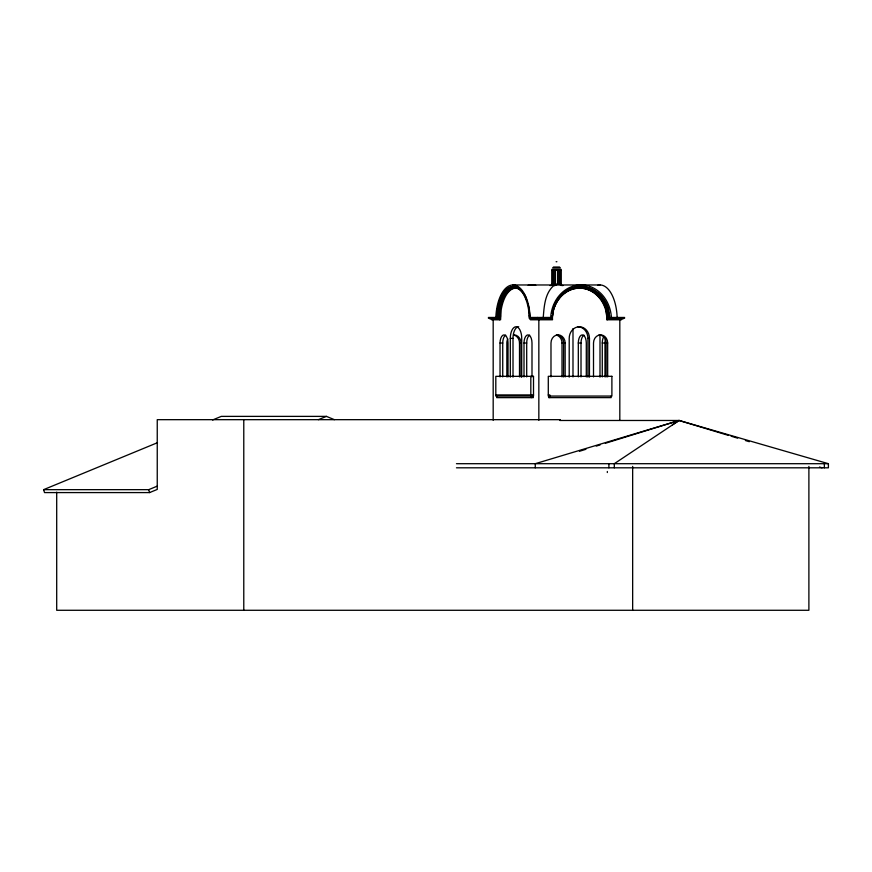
<?xml version="1.0" encoding="UTF-8"?>
<svg xmlns="http://www.w3.org/2000/svg" width="872" height="872" viewBox="0 0 872 872"><rect width="100%" height="100%" fill="white"/><g stroke="black" fill="none" stroke-linecap="round" stroke-linejoin="round"><path stroke-width="1.31" d="M535.266 467.806L535.266 463.697L679.125 420.478L828.4 463.697L828.4 467.817L456.459 467.806M608.896 467.806L608.896 463.697M614.313 467.806L614.313 463.697L679.125 420.478L728.502 435.411M632.658 610.28L632.658 466.411M543.256 317.463C544.106 306.628 544.815 293.984 553.219 286.06L556.5 284.97L549.96 285.58M496.778 318.236L497.411 309.407A33.387 16.394 -90 0 1 512.976 286.539A33.387 16.394 -90 0 1 528.541 309.407L529.173 318.236L552.314 318.236L553.437 309.407A33.387 29.081 -90 0 1 581.046 286.539A33.387 29.081 -90 0 1 608.645 309.407L609.768 318.236M496.332 317.463L488.44 317.463L488.44 318.236L497.792 318.236L498.424 309.407A33.387 16.394 90 0 1 518.044 287.575M498.174 319.01L498.795 309.647A32.602 16.012 90 0 1 524.312 294.987M490.02 318.236L490.02 319.01L499.187 319.01L499.809 309.647A32.602 16.012 -90 0 1 518.96 288.327M499.569 319.784L500.168 309.898A31.828 15.631 -90 0 1 521.63 291.095M491.601 319.01L491.601 319.784L500.583 319.784L501.182 309.898A31.828 15.631 -90 0 1 519.875 289.09M552.423 312.002L552.87 309.407M552.379 313.593L552.804 311.13M552.521 316.067L553.589 309.898A31.828 27.719 -90 0 1 579.902 288.098A31.828 27.719 -90 0 1 606.214 309.898L607.272 319.784M672.388 424.882L679.125 420.478L559.868 420.478M560.347 419.672L157.243 419.672L157.243 489.432L149.613 492.582L44.516 492.582L43.6 489.661L157.483 442.693M212.539 419.988L221.303 416.38L326.401 416.38L334.39 419.672M43.6 489.661L148.709 489.661L157.243 486.14M318.422 419.672L326.401 416.38M579.444 451.293L585.919 449.287M596.274 446.093L600.154 444.894M605.332 443.292L679.125 420.478M556.129 261.72L556.881 261.72M553.404 267.039L559.595 267.039M552.63 267.813L560.369 267.813M551.856 269.361L561.154 269.361M551.856 270.353L561.154 270.353M551.856 284.087L557.797 284.087L557.797 270.353M561.154 284.087L559.388 284.087L559.388 270.331M495.852 317.463A34.945 17.168 -90 0 1 512.976 284.97L600.023 284.97M496.778 315.915L497.792 315.915M529.173 315.915L530.187 315.915M560.642 295.499A33.387 29.081 -90 0 1 608.067 309.407L609.19 315.915L609.768 315.915M498.174 315.991L499.187 315.991M499.569 316.067L500.583 316.067M555.998 302.737A31.828 27.719 -90 0 1 582.79 288.349A31.828 27.719 -90 0 1 605.637 309.898L606.705 316.067L607.272 316.067M562.331 294.3A32.602 28.405 90 0 1 606.858 309.647L608.514 319.01M610.563 317.463L624.57 317.463L624.57 318.236L609.19 318.236L609.19 315.915M529.805 319.01L552.423 319.01M510.305 377.129L510.305 338.38L513.009 338.38A11.619 5.712 -90 0 1 518.709 326.76M577.809 326.76A11.619 10.126 -90 0 1 587.924 338.38L589.45 338.38L589.45 377.129M500.038 376.911L500.038 343.023L502.73 343.023A8.131 3.989 -90 0 1 505.695 335.164M514.251 335.164A8.131 7.085 -90 0 1 519.505 343.023L521.02 343.023L521.02 376.911M524.007 376.911L524.007 343.023L526.699 343.023A8.131 3.989 -90 0 1 529.664 335.164M556.761 335.164A8.131 7.085 -90 0 1 562.015 343.023L565.154 343.023L565.154 376.911M578.31 376.911L578.31 343.023L581.014 343.023A8.131 3.989 -90 0 1 583.968 335.164M602.279 376.911L602.279 343.023L604.983 343.023A8.131 3.989 -90 0 1 605.517 338.957M599.064 334.892A8.131 7.085 -90 0 1 606.149 343.023L607.675 343.023L607.675 376.911M495.808 394.929L533.511 394.929M548.292 394.907L549.807 394.907L549.763 397.621M456.459 463.697L828.4 463.697M560.423 285.34L563.05 285.58M731.107 436.196L737.603 438.158M745.397 440.524L749.299 441.701M819.517 467.043L822.067 467.817M148.709 489.661L149.613 492.582M608.514 315.991L607.424 309.647A32.602 28.405 -90 0 0 580.469 287.313A32.602 28.405 -90 0 0 553.513 309.647M529.435 312.187L529.675 314.716M824.356 463.697L824.356 467.817M808.889 466.411L808.889 610.28L56.702 610.28L56.702 492.157M622.979 318.236L622.979 319.01L607.947 319.01L607.947 315.991M621.398 319.01L621.398 319.784L606.705 319.784L606.705 316.067M619.818 319.784L619.818 420.239M611.174 396.062L611.174 397.621L548.63 397.621L548.63 396.062M607.326 471.48L607.326 472.526M606.149 343.023L606.149 376.911M604.983 343.023L604.983 376.911M600.001 377.129L600.001 338.38A11.619 5.712 -90 0 0 599.805 335.371M593.505 376.911L593.505 343.023A8.131 7.085 -90 0 1 600.59 334.892A8.131 7.085 -90 0 1 607.675 343.023M587.924 338.38L587.924 377.129M586.3 376.911L586.3 343.023A8.131 3.989 -90 0 0 582.311 334.892A8.131 3.989 -90 0 0 578.31 343.023M581.014 343.023L581.014 376.911M572.991 328.591L572.991 376.944M569.209 377.129L569.209 338.38A11.619 10.126 -90 0 1 579.324 326.76A11.619 10.126 -90 0 1 589.45 338.38M563.541 376.911L563.639 343.023A8.131 7.085 -90 0 0 556.554 334.892M562.015 343.023L562.015 376.911M560.969 270.331L560.969 284.087M560.631 270.331L560.631 284.087M559.857 270.353L559.857 284.087M559.65 270.353L559.65 284.087M557.6 270.353L557.6 284.087M555.41 270.353L555.41 284.087M555.202 270.353L555.202 284.087M553.611 270.353L553.611 284.087M552.368 270.353L552.368 284.087M552.041 270.353L552.041 284.087M551.747 318.236L551.747 315.915L552.314 315.915L552.521 319.784L530.438 319.784L530.438 317.299M550.984 376.911L550.984 343.023A8.131 7.085 -90 0 1 558.069 334.892A8.131 7.085 -90 0 1 565.154 343.023M538.842 319.784L538.842 420.239M538.395 319.01L538.395 319.784M537.959 318.236L537.959 319.01M537.512 317.463L537.512 318.236M533.326 396.084L533.326 397.643L496.68 397.643L496.68 396.084M531.996 376.911L531.996 343.023A8.131 3.989 -90 0 0 527.996 334.892A8.131 3.989 -90 0 0 524.007 343.023M531.299 396.084L531.299 397.643M530.819 376.333L530.819 396.084M526.699 343.023L526.699 376.911M521.718 377.129L521.718 338.38A11.619 5.712 -90 0 0 516.017 326.76A11.619 5.712 -90 0 0 510.305 338.38M519.505 343.023L519.505 376.911M513.009 338.38L513.009 377.129M508.027 376.911L508.027 343.023A8.131 3.989 -90 0 0 504.027 334.892A8.131 3.989 -90 0 0 500.038 343.023M506.85 376.911L506.85 343.023A8.131 7.085 -90 0 1 507.798 338.957M502.73 343.023L502.73 376.911M493.181 319.784L493.181 420.239M243.779 419.672L243.779 610.28M512.976 284.97A34.945 17.168 -90 0 1 530.1 317.463L550.679 317.463A34.945 30.444 -90 0 1 581.046 284.97A34.945 30.444 -90 0 1 611.403 317.463M597.887 285.242A34.945 17.168 90 0 1 617.147 317.463M528.17 285.242A34.945 30.444 -90 0 1 535.757 285.242M602.279 343.023A8.131 3.989 -90 0 1 603.446 337.268M513.935 334.892A8.131 7.085 -90 0 1 521.02 343.023M553.84 307.424A31.828 27.719 -90 0 1 555.399 303.859M553.273 308.099A33.387 29.081 -90 0 1 555.366 303.064M555.998 301.886A33.387 29.081 -90 0 1 559.78 296.458M553.339 308.372A32.602 28.405 90 0 1 555.377 303.467M555.998 302.312A32.602 28.405 90 0 1 559.693 297.003M524.9 296.066A32.602 16.012 90 0 1 527.015 300.971M527.811 303.467A32.602 16.012 90 0 1 528.966 308.372M523.821 293.657A31.828 15.631 -90 0 1 525.653 296.644M533.511 376.333L495.808 376.333L495.808 396.084L533.511 396.084L533.511 376.333M611.893 376.312L548.292 376.312L548.292 396.062L611.893 396.062L611.893 376.312M553.349 284.087L553.349 270.353L553.284 284.087"/></g></svg>
